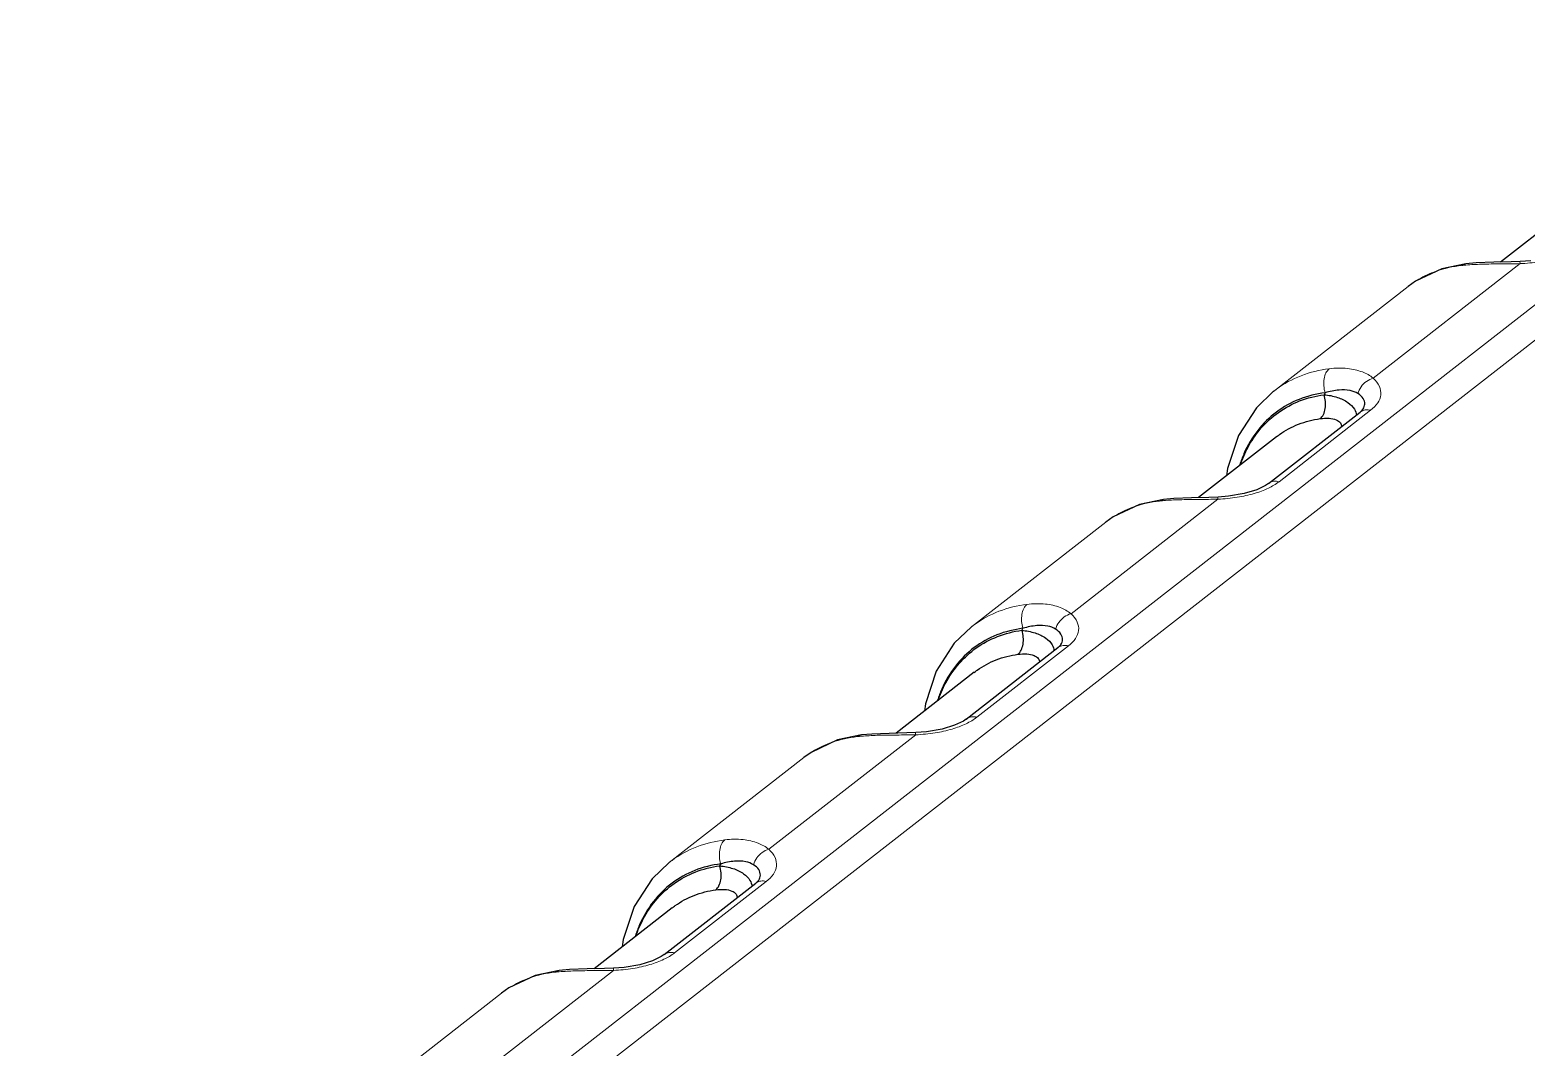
# Model space of a CAD drawing. Header units: inches. Extents: x 3700 to 4563, y 1353 to 2328.
# Drawn here: x 3921.1 to 3946.94, y 2119.75 to 2137.32 of the extents above; entities that cross this region are included whole.
import ezdxf

# ---------------------------------------------------------------- set-up
doc = ezdxf.new("R2010")
doc.units = ezdxf.units.IN
doc.header["$LTSCALE"] = 0.5
doc.layers.add('06___PRT_ALL_SURFS', color=7, linetype='Continuous')
doc.layers.add('from', color=7, linetype='Continuous', lineweight=13)

# ---------------------------------------------------------------- blocks, each defined once
blk = doc.blocks.new('*u77')
at = {"color": 7, "linetype": 'Continuous'}
for p, q in [((32.564, 97.809), (-21.349, 55.774)), ((32.622, 96.914), (-20.435, 55.546)), ((18.238, 88.041), (14.335, 84.998)), ((16.794, 88.037), (16.685, 87.992)), ((16.794, 88.037), (16.794, 88.037)), ((15.262, 87.435), (11.687, 84.648)), ((11.833, 82.247), (14.267, 84.145)), ((13.986, 84.097), (13.987, 84.098)), ((11.552, 82.199), (11.552, 82.2)), ((10.21, 81.782), (6.307, 78.739)), ((8.766, 81.778), (8.657, 81.733)), ((8.766, 81.778), (8.766, 81.778)), ((7.234, 81.176), (3.659, 78.389)), ((3.805, 75.988), (6.239, 77.886)), ((5.958, 77.838), (5.959, 77.838)), ((3.524, 75.94), (3.524, 75.94)), ((2.182, 75.522), (-1.721, 72.479)), ((0.738, 75.518), (0.629, 75.473)), ((0.738, 75.518), (0.738, 75.518)), ((-0.794, 74.916), (-4.369, 72.129)), ((-4.223, 69.729), (-1.789, 71.627)), ((-2.07, 71.579), (-2.069, 71.579)), ((-4.504, 69.68), (-4.504, 69.681)), ((-5.846, 69.263), (-9.749, 66.22)), ((-7.29, 69.259), (-7.399, 69.214)), ((-7.29, 69.259), (-7.29, 69.259)), ((-8.822, 68.657), (-12.397, 65.87))]:
    blk.add_line(p, q, dxfattribs=at)
for centre, radius, start, end in [((16.916, 85.261), 2.735, 109.3926, 114.9003), ((17.262, 82.668), 5.355, 94.9949, 96.1873), ((16.808, 85.454), 2.513, 125.5262, 127.9755), ((16.861, 85.375), 2.608, 114.8621, 125.4621), ((8.833, 79.116), 2.608, 114.8621, 125.4621), ((8.888, 79.001), 2.735, 109.3926, 114.9003), ((9.234, 76.409), 5.355, 94.9949, 96.1873), ((8.78, 79.194), 2.513, 125.5262, 127.9755), ((0.805, 72.856), 2.608, 114.8621, 125.4621), ((0.86, 72.742), 2.735, 109.3926, 114.9003), ((1.206, 70.15), 5.355, 94.9949, 96.1873), ((0.752, 72.935), 2.513, 125.5262, 127.9755), ((-6.822, 63.89), 5.355, 94.9949, 96.1873), ((-7.223, 66.597), 2.608, 114.8621, 125.4621), ((-7.168, 66.482), 2.735, 109.3926, 114.9003), ((-7.276, 66.676), 2.513, 125.5262, 127.9755)]:
    blk.add_arc(centre, radius, start, end, dxfattribs=at)
for points, start_tangent, end_tangent in [([(18.238, 88.041), (18.752, 88.093), (19.204, 88.194), (19.578, 88.335)], (0.999016, 0.044352), (0.902019, 0.431697)), ([(16.008, 87.84), (16.685, 87.992)], (0.943228, 0.332146), (0.994154, 0.10797)), ([(16.796, 88.003), (17.209, 88.026), (17.734, 88.035), (18.238, 88.041)], (0.996184, 0.087281), (0.99974, 0.02282)), ([(18.24, 88.097), (18.237, 88.041)], (-0.75244, 0.658661), (-0.010421, -0.999946)), ([(13.165, 85.248), (12.421, 85.063), (11.763, 84.705), (11.689, 84.649)], (-0.992566, -0.121705), (-0.788791, -0.614662)), ([(13.059, 84.61), (13.023, 84.795), (13.03, 84.98), (13.08, 85.138), (13.165, 85.247)], (-0.307446, 0.951566), (0.782152, 0.623088)), ([(14.335, 84.998), (14.049, 85.162), (13.654, 85.255), (13.165, 85.248)], (-0.771689, 0.636), (-0.992563, -0.121736)), ([(13.927, 84.589), (14.013, 84.769), (14.157, 84.913), (14.335, 84.998)], (0.263123, 0.964762), (0.965851, 0.259097)), ([(14.267, 84.145), (14.455, 84.341), (14.537, 84.555), (14.5, 84.777), (14.335, 84.998)], (0.788699, 0.61478), (-0.732055, 0.681245)), ([(13.987, 84.098), (14.003, 84.109), (14.125, 84.154), (14.267, 84.145)], (0.787768, 0.615972), (0.970423, -0.241411)), ([(10.21, 81.782), (10.724, 81.833), (11.176, 81.934), (11.55, 82.076)], (0.999016, 0.044352), (0.902019, 0.431697)), ([(11.55, 82.076), (11.833, 82.247)], (0.902019, 0.431697), (0.788542, 0.61498)), ([(11.552, 82.199), (11.568, 82.211), (11.691, 82.257), (11.833, 82.247)], (0.786723, 0.617306), (0.970424, -0.241408)), ([(7.98, 81.581), (8.657, 81.733)], (0.943228, 0.332146), (0.994154, 0.10797)), ([(8.768, 81.744), (9.181, 81.767), (9.706, 81.776), (10.21, 81.782)], (0.996184, 0.087281), (0.99974, 0.02282)), ([(10.212, 81.838), (10.209, 81.782)], (-0.75244, 0.658661), (-0.010421, -0.999946)), ([(5.137, 78.988), (4.393, 78.803), (3.735, 78.446), (3.661, 78.39)], (-0.992566, -0.121705), (-0.788791, -0.614662)), ([(5.031, 78.351), (4.995, 78.536), (5.002, 78.72), (5.052, 78.879), (5.137, 78.988)], (-0.307446, 0.951566), (0.782152, 0.623088)), ([(6.307, 78.739), (6.021, 78.903), (5.626, 78.995), (5.137, 78.988)], (-0.771689, 0.636), (-0.992563, -0.121736)), ([(5.899, 78.329), (5.985, 78.509), (6.129, 78.654), (6.307, 78.739)], (0.263123, 0.964762), (0.965851, 0.259097)), ([(6.239, 77.886), (6.427, 78.082), (6.509, 78.295), (6.472, 78.518), (6.307, 78.739)], (0.788699, 0.61478), (-0.732055, 0.681245)), ([(5.959, 77.838), (5.975, 77.85), (6.097, 77.895), (6.239, 77.886)], (0.787768, 0.615972), (0.970423, -0.241411)), ([(3.522, 75.816), (3.805, 75.988)], (0.902019, 0.431697), (0.788542, 0.61498)), ([(3.524, 75.94), (3.54, 75.952), (3.663, 75.997), (3.805, 75.988)], (0.786723, 0.617306), (0.970424, -0.241408)), ([(0.74, 75.484), (1.153, 75.508), (1.678, 75.516), (2.182, 75.522)], (0.996184, 0.087281), (0.99974, 0.02282)), ([(2.184, 75.578), (2.181, 75.522)], (-0.75244, 0.658661), (-0.010421, -0.999946)), ([(2.182, 75.522), (2.696, 75.574), (3.148, 75.675), (3.522, 75.816)], (0.999016, 0.044352), (0.902019, 0.431697)), ([(-0.048, 75.322), (0.629, 75.473)], (0.943228, 0.332146), (0.994154, 0.10797)), ([(-1.721, 72.479), (-2.007, 72.643), (-2.402, 72.736), (-2.891, 72.729)], (-0.771689, 0.636), (-0.992563, -0.121736)), ([(-2.891, 72.729), (-3.635, 72.544), (-4.293, 72.186), (-4.367, 72.13)], (-0.992566, -0.121705), (-0.788791, -0.614662)), ([(-2.997, 72.092), (-3.033, 72.276), (-3.026, 72.461), (-2.976, 72.619), (-2.891, 72.729)], (-0.307446, 0.951566), (0.782152, 0.623088)), ([(-2.129, 72.07), (-2.043, 72.25), (-1.899, 72.394), (-1.721, 72.48)], (0.263123, 0.964762), (0.965851, 0.259097)), ([(-1.789, 71.627), (-1.601, 71.822), (-1.519, 72.036), (-1.556, 72.259), (-1.721, 72.479)], (0.788699, 0.61478), (-0.732055, 0.681245)), ([(-2.069, 71.579), (-2.053, 71.591), (-1.931, 71.636), (-1.789, 71.627)], (0.787768, 0.615972), (0.970423, -0.241411)), ([(-5.846, 69.263), (-5.332, 69.314), (-4.88, 69.416), (-4.506, 69.557)], (0.999016, 0.044352), (0.902019, 0.431697)), ([(-4.506, 69.557), (-4.223, 69.729)], (0.902019, 0.431697), (0.788542, 0.61498)), ([(-4.504, 69.681), (-4.488, 69.693), (-4.365, 69.738), (-4.223, 69.729)], (0.786723, 0.617306), (0.970424, -0.241408)), ([(-8.076, 69.062), (-7.399, 69.214)], (0.943228, 0.332146), (0.994154, 0.10797)), ([(-7.288, 69.225), (-6.875, 69.248), (-6.35, 69.257), (-5.846, 69.263)], (0.996184, 0.087281), (0.99974, 0.02282)), ([(-5.844, 69.319), (-5.847, 69.263)], (-0.75244, 0.658661), (-0.010421, -0.999946))]:
    blk.add_spline(points, degree=3, dxfattribs=dict(at, start_tangent=start_tangent, end_tangent=end_tangent))
at = {"layer": '06___PRT_ALL_SURFS', "color": 7, "linetype": 'Continuous'}
for p, q in [((19.794, 89.701), (17.72, 88.083)), ((18.241, 88.098), (18, 88.09)), ((18.522, 88.12), (18.241, 88.098)), ((13.059, 84.61), (13.029, 84.559)), ((11.552, 82.2), (13.986, 84.097)), ((14.068, 84.18), (14.068, 84.18)), ((11.766, 83.441), (9.692, 81.824)), ((10.213, 81.839), (9.972, 81.83)), ((10.494, 81.861), (10.213, 81.839)), ((5.031, 78.351), (5.001, 78.299)), ((6.04, 77.92), (6.04, 77.921)), ((3.524, 75.94), (5.958, 77.838)), ((3.738, 77.182), (1.664, 75.565)), ((2.185, 75.58), (1.944, 75.571)), ((2.466, 75.601), (2.185, 75.58)), ((-2.997, 72.092), (-3.027, 72.04)), ((-4.504, 69.681), (-2.07, 71.579)), ((-1.988, 71.661), (-1.988, 71.661)), ((-4.29, 70.923), (-6.364, 69.305)), ((-5.843, 69.32), (-6.084, 69.312)), ((-5.562, 69.342), (-5.843, 69.32))]:
    blk.add_line(p, q, dxfattribs=at)
for points in [[(16.794, 88.037), (16.156, 87.903), (15.457, 87.574), (15.262, 87.435)], [(18, 88.09), (17.535, 88.079), (17.069, 88.06), (16.794, 88.037)], [(11.689, 84.649), (11.234, 84.214), (10.757, 83.477), (10.465, 82.602), (10.44, 82.407)], [(14.068, 84.18), (14.062, 84.171), (14.006, 84.113), (13.987, 84.098)], [(11.551, 82.199), (11.477, 82.148), (11.243, 82.034), (10.911, 81.932), (10.494, 81.861)], [(8.766, 81.778), (8.128, 81.644), (7.43, 81.315), (7.234, 81.176)], [(9.972, 81.83), (9.507, 81.82), (9.041, 81.801), (8.766, 81.778)], [(3.661, 78.39), (3.206, 77.955), (2.729, 77.217), (2.437, 76.342), (2.412, 76.148)], [(6.04, 77.92), (6.034, 77.912), (5.978, 77.854), (5.959, 77.838)], [(3.523, 75.94), (3.449, 75.888), (3.215, 75.774), (2.883, 75.673), (2.466, 75.601)], [(0.738, 75.518), (0.1, 75.385), (-0.598, 75.056), (-0.794, 74.916)], [(1.944, 75.571), (1.48, 75.56), (1.013, 75.541), (0.738, 75.518)], [(-4.367, 72.13), (-4.822, 71.695), (-5.299, 70.958), (-5.591, 70.083), (-5.616, 69.888)], [(-1.988, 71.661), (-1.994, 71.653), (-2.05, 71.595), (-2.069, 71.579)], [(-4.504, 69.68), (-4.579, 69.629), (-4.813, 69.515), (-5.145, 69.413), (-5.562, 69.342)], [(-7.29, 69.259), (-7.928, 69.125), (-8.626, 68.796), (-8.822, 68.657)], [(-6.084, 69.312), (-6.548, 69.301), (-7.015, 69.282), (-7.29, 69.259)]]:
    blk.add_lwpolyline(points, dxfattribs=at)
for points, start_tangent, end_tangent in [([(13.927, 84.589), (13.72, 84.669), (13.426, 84.682), (13.059, 84.61)], (-0.842162, 0.539224), (-0.9574, -0.288767)), ([(13.059, 84.61), (12.368, 84.435), (11.764, 84.097), (11.268, 83.609), (10.9, 82.991), (10.792, 82.703)], (-0.992477, -0.122428), (-0.305325, -0.952248)), ([(10.803, 82.694), (10.819, 82.738), (11.042, 83.223), (11.371, 83.685), (11.818, 84.088), (12.381, 84.393), (13.029, 84.559)], (0.336482, 0.94169), (0.991114, 0.133018)), ([(12.926, 83.922), (13.011, 84.031), (13.06, 84.19), (13.066, 84.374), (13.029, 84.559)], (0.782113, 0.623137), (-0.314357, 0.949305)), ([(13.029, 84.559), (13.382, 84.488), (13.665, 84.349), (13.835, 84.172)], (0.995279, -0.097059), (0.504416, -0.863461)), ([(14.068, 84.18), (14.11, 84.311), (14.068, 84.458), (13.927, 84.589)], (0.506126, 0.86246), (-0.841968, 0.539527)), ([(11.766, 83.441), (11.846, 83.501), (12.348, 83.773), (12.926, 83.922)], (0.788173, 0.615454), (0.990981, 0.134)), ([(12.926, 83.922), (13.164, 83.931), (13.353, 83.89), (13.464, 83.809), (13.497, 83.714)], (0.990969, 0.134092), (0.03632, -0.99934)), ([(13.835, 84.172), (13.889, 84.016)], (0.504416, -0.863461), (0.1138, -0.993504)), ([(5.031, 78.351), (4.34, 78.176), (3.736, 77.838), (3.24, 77.35), (2.872, 76.732), (2.764, 76.444)], (-0.992477, -0.122428), (-0.305325, -0.952248)), ([(2.775, 76.434), (2.791, 76.479), (3.014, 76.963), (3.343, 77.426), (3.79, 77.829), (4.353, 78.133), (5.001, 78.299)], (0.336482, 0.94169), (0.991114, 0.133018)), ([(4.898, 77.662), (4.983, 77.772), (5.032, 77.93), (5.038, 78.115), (5.001, 78.299)], (0.782113, 0.623137), (-0.314357, 0.949305)), ([(5.001, 78.299), (5.354, 78.228), (5.637, 78.09), (5.807, 77.912)], (0.995279, -0.097059), (0.504416, -0.863461)), ([(5.899, 78.329), (5.692, 78.409), (5.398, 78.423), (5.031, 78.351)], (-0.842162, 0.539224), (-0.9574, -0.288767)), ([(6.04, 77.921), (6.082, 78.051), (6.04, 78.198), (5.899, 78.329)], (0.506126, 0.86246), (-0.841968, 0.539527)), ([(5.807, 77.912), (5.861, 77.756)], (0.504416, -0.863461), (0.1138, -0.993504)), ([(3.738, 77.181), (3.818, 77.241), (4.32, 77.513), (4.898, 77.662)], (0.788173, 0.615454), (0.990981, 0.134)), ([(4.898, 77.662), (5.136, 77.672), (5.325, 77.63), (5.436, 77.55), (5.469, 77.455)], (0.990969, 0.134092), (0.03632, -0.99934)), ([(-2.997, 72.092), (-3.688, 71.917), (-4.292, 71.579), (-4.788, 71.09), (-5.156, 70.473), (-5.264, 70.184)], (-0.992477, -0.122428), (-0.305325, -0.952248)), ([(-5.253, 70.175), (-5.237, 70.22), (-5.014, 70.704), (-4.685, 71.166), (-4.238, 71.57), (-3.675, 71.874), (-3.027, 72.04)], (0.336482, 0.94169), (0.991114, 0.133018)), ([(-3.13, 71.403), (-3.045, 71.512), (-2.996, 71.671), (-2.99, 71.855), (-3.027, 72.04)], (0.782113, 0.623137), (-0.314357, 0.949305)), ([(-3.027, 72.04), (-2.674, 71.969), (-2.391, 71.831), (-2.221, 71.653)], (0.995279, -0.097059), (0.504416, -0.863461)), ([(-2.129, 72.07), (-2.336, 72.15), (-2.63, 72.164), (-2.997, 72.092)], (-0.842162, 0.539224), (-0.9574, -0.288767)), ([(-1.988, 71.661), (-1.946, 71.792), (-1.988, 71.939), (-2.129, 72.07)], (0.506126, 0.86246), (-0.841968, 0.539527)), ([(-2.221, 71.653), (-2.167, 71.497)], (0.504416, -0.863461), (0.1138, -0.993504)), ([(-4.29, 70.922), (-4.21, 70.982), (-3.708, 71.254), (-3.13, 71.403)], (0.788173, 0.615454), (0.990981, 0.134)), ([(-3.13, 71.403), (-2.892, 71.413), (-2.703, 71.371), (-2.592, 71.29), (-2.559, 71.195)], (0.990969, 0.134092), (0.03632, -0.99934))]:
    blk.add_spline(points, degree=3, dxfattribs=dict(at, start_tangent=start_tangent, end_tangent=end_tangent))

msp = doc.modelspace()

# ---------------------------------------------------------------- block references
at = {"layer": 'from', "xscale": 0.650000000000091, "yscale": 0.6499999999999773, "zscale": 0.65}
msp.add_blockref('*u77', (3934.978, 2076.055, 0), dxfattribs=at)

doc.saveas('drawing.dxf')
